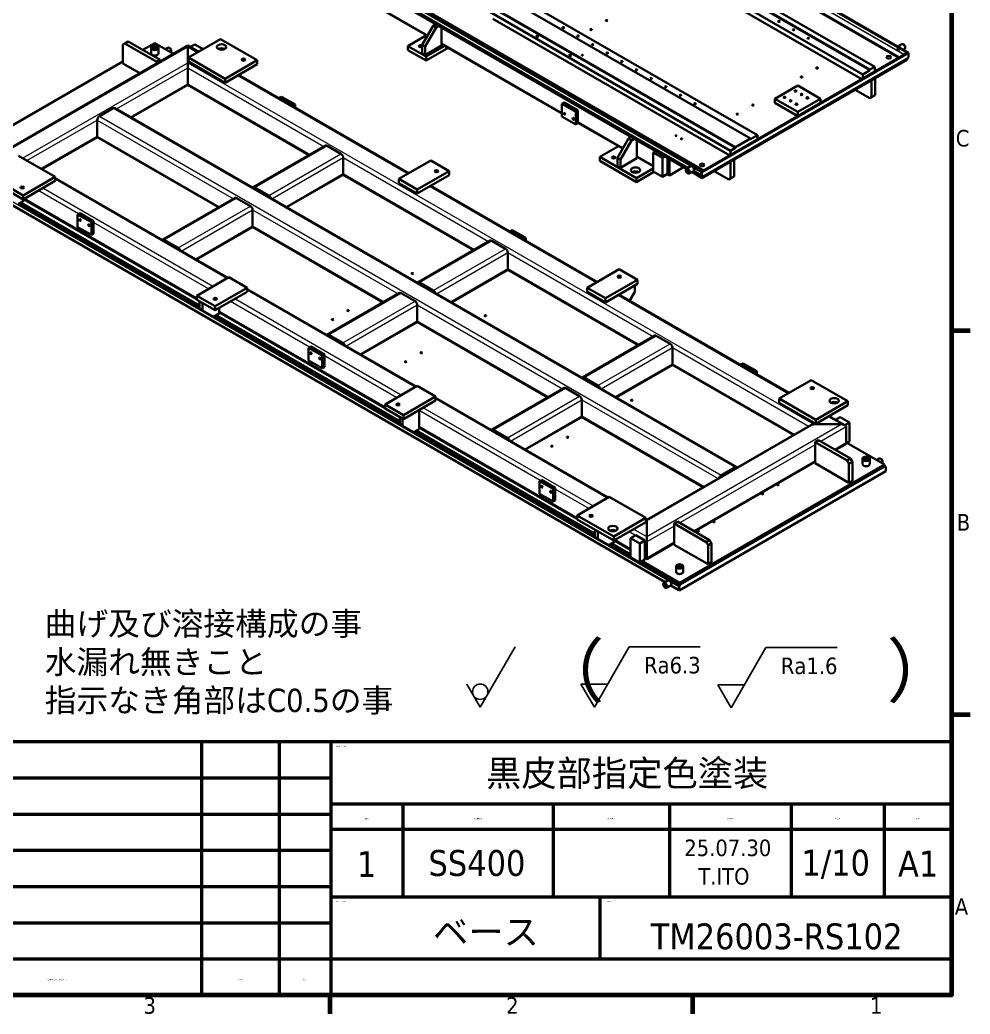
# Model space of a CAD drawing. Header units: millimetres. Extents: x -440 to 8410, y -405 to 5940.
# Drawn here: x 6409 to 8246, y 163 to 2085 of the extents above; entities that cross this region are included whole.
import ezdxf

# ---------------------------------------------------------------- set-up
doc = ezdxf.new("R2010")
doc.units = ezdxf.units.MM
doc.header["$LTSCALE"] = 10
for name, color, linetype, lineweight in [('Border (ISO)', 7, 'Continuous', 70), ('Symbol (ISO)', 7, 'Continuous', 25), ('Visible (ISO)', 7, 'Continuous', 35), ('Visible Narrow (ISO)', 7, 'Continuous', 5)]:
    doc.layers.add(name, color=color, linetype=linetype, lineweight=lineweight)
doc.styles.add('MX_NOTE_STANDARD', font='tahoma.ttf')
doc.styles.add('Note Text (JIS)', font='tahoma.ttf')

# ---------------------------------------------------------------- blocks, each defined once
blk = doc.blocks.new('図面枠 既定の図面枠')
at = {"layer": 'Border (ISO)'}
for p, q in [((821, 148.5), (824.6, 148.5)), ((821, 74.25), (824.6, 74.25)), ((700.83, 20), (700.83, 16.4)), ((770.92, 20), (770.92, 16.4))]:
    blk.add_line(p, q, dxfattribs=at)
at = {"layer": 'Border (ISO)', "flags": 128}
blk.add_lwpolyline([(20, 20), (20, 574), (821, 574), (821, 20), (20, 20)], dxfattribs=at)
at = {"layer": 'Border (ISO)', "char_height": 3.2, "attachment_point": 7, "style": 'MX_NOTE_STANDARD'}
for s, insert in [('C', (821.82, 183.97)), ('B', (822.02, 109.78)), ('A', (821.64, 35.53)), ('3', (664.8, 16.33)), ('2', (734.9, 16.4)), ('1', (805.24, 16.4))]:
    blk.add_mtext(s, dxfattribs=dict(at, insert=insert))
blk = doc.blocks.new('面の指示記号 ID1')
at = {"layer": 'Symbol (ISO)'}
for p, q in [((729.89, 75.65), (736.62, 87.3)), ((727.3, 80.13), (729.89, 75.65))]:
    blk.add_line(p, q, dxfattribs=at)
blk.add_circle((729.89, 78.64), 1.49, dxfattribs=at)
blk = doc.blocks.new('面の指示記号 ID6')
at = {"layer": 'Symbol (ISO)'}
for p, q in [((751.95, 75.65), (758.68, 87.3)), ((758.68, 87.3), (772.41, 87.3)), ((749.36, 80.13), (751.95, 75.65)), ((749.36, 80.13), (754.54, 80.13))]:
    blk.add_line(p, q, dxfattribs=at)
at = {"layer": 'Symbol (ISO)', "insert": (761.56, 82.12), "char_height": 3.2, "attachment_point": 7, "style": 'MX_NOTE_STANDARD'}
blk.add_mtext('Ra6.3', dxfattribs=at)
blk = doc.blocks.new('面の指示記号 ID7')
at = {"layer": 'Symbol (ISO)'}
for p, q in [((778.4, 75.52), (785.13, 87.18)), ((785.13, 87.18), (798.87, 87.18)), ((775.81, 80), (778.4, 75.52)), ((775.81, 80), (780.99, 80))]:
    blk.add_line(p, q, dxfattribs=at)
at = {"layer": 'Symbol (ISO)', "insert": (788.01, 81.99), "char_height": 3.2, "attachment_point": 7, "style": 'MX_NOTE_STANDARD'}
blk.add_mtext('Ra1.6', dxfattribs=at)

msp = doc.modelspace()

# ---------------------------------------------------------------- linework, layer by layer
at = {"color": 7, "linetype": 'Continuous', "lineweight": 50}
for p, q in [((6200.001, 690.001), (8210, 690.001)), ((6760.001, 690.001), (6760.001, 200)), ((6910, 690.001), (6910, 200)), ((7010, 690.001), (7010, 200)), ((8210, 690.001), (8210, 200)), ((6200.001, 620.001), (7010, 620.001)), ((7010, 570.001), (8210, 570.001)), ((7150, 390.001), (7150, 570.001)), ((7440, 570.001), (7440, 390.001)), ((7665, 570.001), (7665, 390.001)), ((7900, 570.001), (7900, 390.001)), ((8080, 570.001), (8080, 390.001)), ((6200.001, 550.001), (7010, 550.001)), ((8210, 520.001), (7010, 520.001)), ((6200.001, 480.001), (7010, 480.001)), ((6200.001, 410.001), (7010, 410.001)), ((7010, 390.001), (8210, 390.001)), ((7530, 390.001), (7530, 270.001)), ((6200.001, 340.001), (7010, 340.001)), ((6200.001, 270.001), (8210, 270.001)), ((8210, 200), (6200.001, 200))]:
    msp.add_line(p, q, dxfattribs=at)
at = {"layer": 'Visible (ISO)'}
for p, q in [((8124.735, 2021.387), (6714.057, 2835.842)), ((8125.866, 2022.04), (6715.188, 2836.495)), ((6704.582, 2823.513), (8109.32, 2012.487)), ((6704.582, 2822.206), (8108.189, 2011.834)), ((8038.539, 1979.786), (6638.467, 2788.118)), ((6652.256, 2797.303), (8052.327, 1988.972)), ((6652.256, 2796.079), (8052.327, 1987.747)), ((8061.52, 1994.279), (6661.448, 2802.611)), ((7821.103, 1855.475), (6421.032, 2663.806)), ((6434.821, 2670.542), (7834.892, 1862.211)), ((7782.92, 1832.204), (6382.848, 2640.536)), ((6392.041, 2647.068), (7792.112, 1838.736)), ((6392.041, 2645.843), (7792.112, 1837.512)), ((6316.804, 2606.488), (7727.483, 1792.033)), ((7731.018, 1794.074), (6326.28, 2605.1)), ((6334.892, 2594.739), (7706.7, 1802.725)), ((6332.487, 2585.105), (7696.929, 1797.344)), ((7700.154, 1799.344), (6335.829, 2587.037)), ((7578.919, 2234.941), (8036.771, 1970.601)), ((7041.341, 2144.016), (7196.91, 2054.198)), ((7213.345, 2076.541), (7208.042, 2073.479)), ((7323.3, 2087.36), (7781.152, 1823.019)), ((7208.042, 2073.479), (7186.829, 2036.737)), ((7192.486, 2033.471), (7213.699, 2070.213)), ((7213.699, 2070.213), (7208.042, 2073.479)), ((7219.002, 2073.275), (7213.699, 2070.213)), ((7224.305, 2035.512), (7224.305, 2070.213)), ((6608.222, 2037.372), (6611.758, 2039.413)), ((6608.222, 2037.372), (6608.222, 2000.63)), ((6611.758, 2039.413), (6618.475, 2043.292)), ((6673.629, 2003.692), (6611.758, 2039.413)), ((6680.347, 2007.57), (6618.475, 2043.292)), ((6646.759, 2026.962), (6669.74, 2040.23)), ((6669.74, 2040.23), (6705.813, 2019.403)), ((6735.148, 2012.265), (6797.02, 2047.987)), ((6737.966, 2032.671), (6746.815, 2037.78)), ((6746.815, 2037.78), (6763.078, 2028.391)), ((6797.02, 2047.987), (6867.73, 2007.162)), ((7158.898, 2034.491), (7194.971, 2055.318)), ((7224.305, 2038.382), (7456.943, 1904.068)), ((8105.871, 2033.584), (8113.924, 2038.234)), ((8117.028, 2037.757), (8116.674, 2037.961)), ((6350.492, 1814.258), (6733.38, 2035.319)), ((6662.74, 2020.226), (6662.74, 2030.84)), ((6665.144, 2033.902), (6664.791, 2033.698)), ((6674.337, 2033.902), (6674.69, 2033.698)), ((6676.74, 2020.226), (6676.74, 2030.84)), ((6694.921, 2031.317), (6690.05, 2028.504)), ((6698.025, 2030.84), (6697.671, 2031.044)), ((6701.56, 2024.716), (6701.56, 2024.308)), ((6733.38, 2035.319), (6733.38, 2033.29)), ((6733.38, 2033.29), (6733.38, 2035.319)), ((6733.38, 2035.319), (6754.229, 2023.282)), ((6733.38, 2002.263), (6733.38, 2033.29)), ((6733.38, 2033.29), (6733.38, 2002.263)), ((7194.253, 2014.079), (7158.898, 2034.491)), ((7158.898, 2034.491), (7158.898, 2026.735)), ((7194.253, 2006.322), (7158.898, 2026.735)), ((7186.829, 2036.737), (7192.486, 2033.471)), ((7186.829, 2036.737), (7186.829, 2020.407)), ((7186.829, 2020.407), (7192.486, 2017.141)), ((7192.486, 2017.141), (7224.305, 2035.512)), ((7192.486, 2033.471), (7192.486, 2017.141)), ((7230.326, 2034.906), (7194.253, 2014.079)), ((7237.044, 2031.027), (7194.253, 2006.322)), ((8125.866, 2022.04), (7726.351, 1791.38)), ((8126.998, 2021.387), (7727.483, 1790.726)), ((8116.871, 2027.233), (8119.424, 2028.708)), ((8120.563, 2031.634), (8120.563, 2031.225)), ((8124.735, 2021.387), (8125.866, 2022.04)), ((8125.866, 2022.04), (8126.998, 2021.387)), ((8126.998, 2013.222), (8126.998, 2021.387)), ((6374.17, 1869.582), (6608.222, 2004.712)), ((6608.222, 2000.63), (6640.759, 1981.844)), ((6665.144, 2017.164), (6664.791, 2017.368)), ((6680.347, 2007.57), (6673.629, 2003.692)), ((6673.629, 2000.822), (6673.629, 2003.692)), ((6674.337, 2017.164), (6674.69, 2017.368)), ((6680.347, 2004.7), (6680.347, 2007.57)), ((6733.38, 2002.263), (6733.38, 1992.465)), ((6733.38, 1992.465), (6733.38, 2002.263)), ((6805.858, 1971.44), (6735.148, 2012.265)), ((6735.148, 2012.265), (6735.148, 2004.508)), ((6805.858, 1963.683), (6735.148, 2004.508)), ((6867.73, 2007.162), (6805.858, 1971.44)), ((6867.73, 1999.405), (6805.858, 1963.683)), ((6867.73, 2007.162), (6867.73, 1999.405)), ((7194.253, 2014.079), (7194.253, 2006.322)), ((7728.119, 1779.336), (8124.099, 2007.955)), ((7729.25, 1781.541), (8125.23, 2010.16)), ((8124.099, 2007.955), (8124.099, 2009.507)), ((8126.998, 2013.222), (8125.23, 2010.16)), ((6733.38, 1961.438), (6733.38, 1992.465)), ((6733.38, 1992.465), (6733.38, 1961.438)), ((8052.327, 1987.747), (8038.539, 1979.786)), ((8038.539, 1971.621), (8038.539, 1979.786)), ((8052.327, 1988.972), (8061.52, 1994.279)), ((8052.327, 1988.972), (8052.327, 1987.747)), ((8061.52, 1984.889), (8061.52, 1994.279)), ((6733.38, 1961.438), (6733.38, 1959.409)), ((6733.38, 1959.409), (6733.38, 1961.438)), ((6805.858, 1971.44), (6805.858, 1963.683)), ((6831.657, 1978.578), (7160.816, 1788.539)), ((8055.509, 1935.695), (8055.509, 1968.355)), ((8062.227, 1939.574), (8062.227, 1972.234)), ((6624.111, 1896.322), (6733.38, 1959.409)), ((6733.38, 1959.409), (6968.16, 1823.858)), ((7912.851, 1958.251), (7868.656, 1932.736)), ((7957.045, 1932.736), (7912.851, 1958.251)), ((8023.69, 1949.984), (8051.974, 1933.654)), ((6914.399, 1936.535), (6910.157, 1934.085)), ((6936.673, 1918.776), (6910.157, 1934.085)), ((6910.157, 1934.085), (6910.157, 1933.257)), ((6940.916, 1921.226), (6914.399, 1936.535)), ((7456.943, 1922.835), (7461.186, 1925.285)), ((7456.943, 1922.835), (7483.46, 1907.526)), ((7456.943, 1898.341), (7456.943, 1922.835)), ((7461.186, 1925.285), (7487.703, 1909.976)), ((7868.656, 1924.571), (7868.656, 1932.736)), ((7868.656, 1932.736), (7912.851, 1907.22)), ((7868.656, 1924.571), (7912.851, 1899.055)), ((7912.851, 1907.22), (7957.045, 1932.736)), ((7957.045, 1924.571), (7957.045, 1932.736)), ((8055.509, 1935.695), (8051.974, 1933.654)), ((8062.227, 1939.574), (8055.509, 1935.695)), ((6562.614, 1898.772), (6589.484, 1914.285)), ((6592.484, 1914.583), (7794.565, 1220.56)), ((6940.916, 1921.226), (6936.673, 1918.776)), ((6936.673, 1917.948), (6936.673, 1918.776)), ((6940.916, 1915.498), (6940.916, 1921.226)), ((7483.46, 1907.526), (7487.703, 1909.976)), ((7483.46, 1907.526), (7483.46, 1883.031)), ((7487.703, 1909.976), (7487.703, 1885.481)), ((7912.851, 1899.055), (7912.851, 1907.22)), ((6558.371, 1860.397), (6558.371, 1891.423)), ((7483.46, 1883.031), (7456.943, 1898.341)), ((7483.46, 1883.031), (7487.703, 1885.481)), ((7487.703, 1886.309), (7574.505, 1836.194)), ((6451.234, 1796.512), (6558.752, 1858.587)), ((6559.614, 1857.65), (6793.151, 1722.817)), ((7585.637, 1855.475), (7564.424, 1818.732)), ((7570.081, 1815.466), (7591.294, 1852.209)), ((7590.94, 1858.536), (7585.637, 1855.475)), ((7591.294, 1852.209), (7585.637, 1855.475)), ((7596.597, 1855.27), (7591.294, 1852.209)), ((7601.9, 1817.507), (7601.9, 1852.209)), ((7792.112, 1838.736), (7821.103, 1855.475)), ((7834.892, 1862.211), (7821.103, 1854.25)), ((7821.103, 1854.25), (7821.103, 1855.475)), ((7834.892, 1854.046), (7834.892, 1862.211)), ((6860.134, 1761.489), (6999.788, 1842.118)), ((7029.658, 1826.308), (7002.788, 1841.821)), ((7530.129, 1820.161), (7566.202, 1840.988)), ((7637.963, 1831.388), (7633.367, 1828.734)), ((7633.367, 1828.734), (7633.367, 1791.992)), ((7651.044, 1818.528), (7633.367, 1828.734)), ((7792.112, 1837.512), (7782.92, 1832.204)), ((7782.92, 1824.039), (7782.92, 1832.204)), ((7792.112, 1838.736), (7792.112, 1837.512)), ((6477.054, 1781.605), (6406.343, 1822.429)), ((7033.9, 1787.932), (7033.9, 1818.959)), ((7141.734, 1777.522), (7203.606, 1813.244)), ((7203.606, 1813.244), (7238.961, 1792.831)), ((7530.129, 1820.161), (7530.129, 1812.404)), ((7600.84, 1779.336), (7530.129, 1820.161)), ((7600.84, 1771.579), (7530.129, 1812.404)), ((7564.424, 1818.732), (7570.081, 1815.466)), ((7564.424, 1818.732), (7564.424, 1802.402)), ((7570.081, 1799.136), (7601.9, 1817.507)), ((7570.081, 1815.466), (7570.081, 1799.136)), ((7601.9, 1820.377), (7633.367, 1802.21)), ((7655.64, 1821.182), (7651.044, 1818.528)), ((7651.044, 1781.786), (7651.044, 1818.528)), ((7660.944, 1787.501), (7660.944, 1818.12)), ((7664.479, 1786.276), (7664.479, 1816.079)), ((7664.479, 1786.276), (7664.479, 1816.079)), ((7782.92, 1778.316), (7782.92, 1810.975)), ((7789.637, 1782.194), (7789.637, 1814.854)), ((7238.961, 1792.831), (7177.089, 1757.11)), ((7238.961, 1792.831), (7238.961, 1785.075)), ((7564.424, 1802.402), (7570.081, 1799.136)), ((7633.367, 1798.116), (7600.84, 1779.336)), ((7634.781, 1791.175), (7600.84, 1771.579)), ((7633.367, 1791.992), (7651.044, 1781.786)), ((7660.944, 1787.501), (7651.044, 1781.786)), ((7664.479, 1784.247), (7692.046, 1800.163)), ((7696.299, 1794.85), (7696.299, 1795.258)), ((7697.438, 1797.776), (7705.57, 1802.471)), ((7699.835, 1788.726), (7700.188, 1788.522)), ((7702.938, 1788.249), (7711.07, 1792.944)), ((7707.81, 1791.062), (7728.119, 1779.336)), ((7708.673, 1801.994), (7708.32, 1802.198)), ((7710.215, 1800.696), (7726.351, 1791.38)), ((7726.351, 1784.219), (7711.152, 1792.994)), ((7712.209, 1795.87), (7712.209, 1795.462)), ((7727.483, 1792.033), (7726.351, 1791.38)), ((7726.351, 1791.38), (7726.351, 1783.215)), ((7726.351, 1791.38), (7727.483, 1790.726)), ((7726.351, 1791.38), (7726.351, 1784.929)), ((7727.483, 1790.726), (7727.483, 1782.561)), ((7751.1, 1792.604), (7779.384, 1776.274)), ((7656.311, 998.29), (6291.988, 1785.982)), ((6344.471, 1786.708), (6415.182, 1745.883)), ((6344.471, 1778.951), (6415.182, 1738.126)), ((6415.182, 1745.883), (6477.054, 1781.605)), ((6415.182, 1738.126), (6477.054, 1773.848)), ((6477.054, 1773.848), (6477.054, 1781.605)), ((6810.798, 1586.456), (6477.054, 1779.143)), ((6924.632, 1722.817), (7032.658, 1785.186)), ((7033.519, 1786.123), (7286.358, 1640.147)), ((7141.734, 1777.522), (7141.734, 1769.765)), ((7177.089, 1757.11), (7141.734, 1777.522)), ((7177.089, 1749.353), (7141.734, 1769.765)), ((7238.961, 1785.075), (7177.089, 1749.353)), ((7600.84, 1779.336), (7600.84, 1771.579)), ((7659.894, 1786.895), (7664.479, 1784.247)), ((7664.479, 1786.276), (7664.479, 1784.247)), ((7664.479, 1784.247), (7664.479, 1786.276)), ((7727.483, 1782.561), (7726.351, 1783.215)), ((7729.25, 1781.541), (7727.483, 1782.561)), ((7728.119, 1779.336), (7728.119, 1782.194)), ((7782.92, 1778.316), (7779.384, 1776.274)), ((7789.637, 1782.194), (7782.92, 1778.316)), ((6890.004, 1745.679), (6863.134, 1761.192)), ((6863.134, 1758.743), (6890.004, 1743.229)), ((7177.089, 1757.11), (7177.089, 1749.353)), ((7202.888, 1764.248), (7524.976, 1578.291)), ((6416.243, 1735.473), (6405.636, 1729.349)), ((6756.361, 1528.082), (6406.697, 1729.961)), ((6756.361, 1532.981), (6410.939, 1732.411)), ((6415.182, 1738.126), (6415.182, 1745.883)), ((6416.243, 1738.739), (6416.243, 1735.473)), ((6751.058, 1545.037), (6416.243, 1738.342)), ((6685.125, 1660.448), (6824.779, 1741.077)), ((6854.649, 1725.266), (6827.779, 1740.78)), ((6524.783, 1711.59), (6520.541, 1709.141)), ((6551.3, 1696.281), (6524.783, 1711.59)), ((6858.891, 1686.891), (6858.891, 1717.918)), ((6547.057, 1693.831), (6520.541, 1709.141)), ((6520.541, 1709.141), (6520.541, 1684.646)), ((6551.3, 1696.281), (6547.057, 1693.831)), ((6547.057, 1669.336), (6547.057, 1693.831)), ((6551.3, 1671.786), (6551.3, 1696.281)), ((6520.541, 1684.646), (6547.057, 1669.336)), ((6749.623, 1621.775), (6857.649, 1684.144)), ((6858.51, 1685.082), (7111.349, 1539.105)), ((7360.76, 1678.828), (7356.518, 1676.379)), ((7383.034, 1661.069), (7356.518, 1676.379)), ((7356.518, 1676.379), (7356.518, 1675.55)), ((7387.277, 1663.519), (7360.76, 1678.828)), ((6551.3, 1671.786), (6547.057, 1669.336)), ((6714.995, 1644.637), (6688.125, 1660.151)), ((6688.125, 1657.701), (6714.995, 1642.188)), ((7178.332, 1577.778), (7317.986, 1658.407)), ((7347.856, 1642.596), (7320.986, 1658.11)), ((7387.277, 1663.519), (7383.034, 1661.069)), ((7383.034, 1660.241), (7383.034, 1661.069)), ((7387.277, 1657.791), (7387.277, 1663.519)), ((7352.098, 1604.221), (7352.098, 1635.248)), ((7242.83, 1539.105), (7350.856, 1601.474)), ((7351.717, 1602.412), (7604.556, 1456.435)), ((7567.766, 1602.996), (7505.894, 1567.274)), ((7603.121, 1582.584), (7567.766, 1602.996)), ((6812.929, 1587.687), (6751.058, 1551.965)), ((6848.285, 1567.274), (6812.929, 1587.687)), ((7208.202, 1561.967), (7181.332, 1577.48)), ((7541.249, 1546.862), (7603.121, 1582.584)), ((7603.121, 1574.827), (7603.121, 1582.584)), ((6786.413, 1531.553), (6848.285, 1567.274)), ((6786.413, 1523.796), (6848.285, 1559.518)), ((6848.285, 1559.518), (6848.285, 1567.274)), ((7174.958, 1376.208), (6848.285, 1564.813)), ((7003.323, 1476.736), (7142.977, 1557.365)), ((7172.847, 1541.555), (7145.977, 1557.068)), ((7181.332, 1575.031), (7208.202, 1559.518)), ((7505.894, 1567.274), (7541.249, 1546.862)), ((7505.894, 1559.518), (7505.894, 1567.274)), ((7505.894, 1559.518), (7541.249, 1539.105)), ((7541.249, 1539.105), (7603.121, 1574.827)), ((7597.818, 1559.518), (7587.737, 1542.056)), ((7597.818, 1559.518), (7597.818, 1571.765)), ((6751.058, 1551.965), (6786.413, 1531.553)), ((6751.058, 1544.208), (6751.058, 1551.965)), ((6751.058, 1544.208), (6786.413, 1523.796)), ((6756.361, 1526.858), (6756.361, 1541.146)), ((6762.018, 1523.592), (6762.018, 1537.88)), ((7541.249, 1539.105), (7541.249, 1546.862)), ((7567.048, 1554), (7896.207, 1363.961)), ((6762.018, 1523.592), (6756.361, 1526.858)), ((6783.231, 1511.344), (6762.018, 1523.592)), ((6786.413, 1523.796), (6786.413, 1531.553)), ((6793.838, 1528.082), (6793.838, 1517.468)), ((7115.218, 1334.789), (6793.838, 1520.338)), ((7177.089, 1503.179), (7177.089, 1534.206)), ((6793.838, 1517.468), (6783.231, 1511.344)), ((7143.148, 1304.771), (6784.292, 1511.957)), ((7143.148, 1309.67), (6788.534, 1514.406)), ((7067.821, 1438.064), (7175.847, 1500.433)), ((7176.708, 1501.37), (7429.547, 1355.393)), ((7033.193, 1460.926), (7006.323, 1476.439)), ((7006.323, 1473.99), (7033.193, 1458.476)), ((7496.53, 1394.066), (7636.184, 1474.695)), ((7666.054, 1458.884), (7639.184, 1474.398)), ((6971.145, 1453.883), (6966.902, 1451.434)), ((6993.418, 1436.125), (6966.902, 1451.434)), ((6966.902, 1451.434), (6966.902, 1426.939)), ((6997.661, 1438.574), (6971.145, 1453.883)), ((7670.296, 1420.509), (7670.296, 1451.536)), ((6966.902, 1426.939), (6993.418, 1411.63)), ((6997.661, 1438.574), (6993.418, 1436.125)), ((6993.418, 1411.63), (6993.418, 1436.125)), ((6997.661, 1414.079), (6997.661, 1438.574)), ((6997.661, 1414.079), (6993.418, 1411.63)), ((7561.028, 1355.393), (7669.054, 1417.762)), ((7669.915, 1418.7), (7905.077, 1282.929)), ((7807.122, 1421.121), (7802.879, 1418.672)), ((7829.395, 1403.363), (7802.879, 1418.672)), ((7802.879, 1418.672), (7802.879, 1417.843)), ((7833.638, 1405.812), (7807.122, 1421.121)), ((7833.638, 1405.812), (7829.395, 1403.363)), ((7829.395, 1402.534), (7829.395, 1403.363)), ((7833.638, 1400.085), (7833.638, 1405.812)), ((7526.4, 1378.255), (7499.53, 1393.769)), ((7499.53, 1391.319), (7526.4, 1375.806)), ((7938.997, 1388.666), (7877.125, 1352.944)), ((8009.708, 1347.841), (7938.997, 1388.666)), ((7115.218, 1341.717), (7177.089, 1377.439)), ((7177.089, 1377.439), (7212.445, 1357.026)), ((7321.521, 1293.024), (7461.175, 1373.654)), ((7491.045, 1357.843), (7464.175, 1373.356)), ((7212.445, 1357.026), (7150.573, 1321.305)), ((7212.445, 1349.27), (7150.573, 1313.548)), ((7212.445, 1357.026), (7212.445, 1349.27)), ((7546.189, 1161.878), (7212.445, 1354.565)), ((7495.287, 1319.468), (7495.287, 1350.494)), ((7877.125, 1352.944), (7947.836, 1312.119)), ((7877.125, 1345.187), (7877.125, 1352.944)), ((7947.836, 1312.119), (8009.708, 1347.841)), ((8009.708, 1340.084), (8009.708, 1347.841)), ((7150.573, 1321.305), (7115.218, 1341.717)), ((7115.218, 1341.717), (7115.218, 1333.96)), ((7150.573, 1313.548), (7115.218, 1333.96)), ((7180.625, 1330.899), (7180.625, 1294.156)), ((7877.125, 1345.187), (7947.836, 1304.362)), ((7947.836, 1304.362), (8009.708, 1340.084)), ((7143.148, 1303.546), (7143.148, 1317.835)), ((7148.805, 1300.28), (7148.805, 1314.569)), ((7150.573, 1321.305), (7150.573, 1313.548)), ((7386.019, 1254.352), (7494.045, 1316.721)), ((7494.906, 1317.658), (7730.068, 1181.888)), ((7947.836, 1304.362), (7947.836, 1312.119)), ((7973.635, 1319.257), (8003.687, 1301.907)), ((7986.009, 1312.113), (7994.858, 1317.222)), ((7994.858, 1317.222), (8012.536, 1307.016)), ((8003.687, 1301.907), (8012.536, 1307.016)), ((8012.536, 1307.016), (8012.536, 1270.274)), ((7148.805, 1300.28), (7143.148, 1303.546)), ((7170.018, 1288.032), (7148.805, 1300.28)), ((7180.625, 1294.156), (7170.018, 1288.032)), ((7520.743, 1086.766), (7171.079, 1288.645)), ((7520.743, 1091.665), (7175.322, 1291.094)), ((7486.449, 1120.459), (7180.625, 1297.026)), ((7351.391, 1277.214), (7324.521, 1292.727)), ((7324.521, 1290.278), (7351.391, 1274.764)), ((7937.947, 1301.907), (7620.799, 1118.802)), ((7943.947, 1303.342), (7997.687, 1303.342)), ((7997.687, 1303.342), (7943.947, 1303.342)), ((8006.172, 1298.443), (8006.172, 1267.416)), ((8006.172, 1298.443), (8006.172, 1267.416)), ((7946.422, 1268.845), (7953.139, 1272.723)), ((7946.422, 1268.845), (8008.293, 1233.123)), ((7946.422, 1228.02), (7946.422, 1268.845)), ((7953.139, 1272.723), (8015.011, 1237.001)), ((8006.028, 1266.516), (8012.536, 1270.274)), ((8003.687, 1263.952), (7986.009, 1253.746)), ((8007.94, 1267.62), (8080.418, 1225.775)), ((7946.422, 1230.89), (7713.42, 1096.366)), ((8015.011, 1237.001), (8008.293, 1233.123)), ((8008.293, 1233.123), (8011.829, 1226.999)), ((8011.829, 1226.999), (8018.547, 1230.878)), ((8018.547, 1230.878), (8015.011, 1237.001)), ((8018.547, 1230.878), (8018.547, 1194.135)), ((8038.063, 1236.797), (8038.063, 1226.183)), ((8040.467, 1239.859), (8040.113, 1239.655)), ((8049.659, 1239.859), (8050.013, 1239.655)), ((8052.063, 1236.797), (8052.063, 1226.183)), ((8070.244, 1237.274), (8065.372, 1234.461)), ((8073.347, 1236.797), (8072.994, 1237.001)), ((8076.883, 1230.674), (8076.883, 1230.265)), ((7683.802, 982.418), (8083.317, 1213.078)), ((8080.418, 1225.775), (7684.439, 997.156)), ((8080.418, 1222.917), (7684.439, 994.298)), ((8081.55, 1222.264), (7685.57, 993.645)), ((7764.695, 1204.75), (7791.565, 1220.263)), ((7791.565, 1217.814), (7764.695, 1202.3)), ((8011.829, 1190.257), (7946.422, 1228.02)), ((8011.829, 1226.999), (8011.829, 1190.257)), ((8040.467, 1223.121), (8040.113, 1223.325)), ((8049.659, 1223.121), (8050.013, 1223.325)), ((8080.418, 1225.775), (8080.418, 1222.917)), ((8080.418, 1222.917), (8081.55, 1222.264)), ((8081.55, 1222.264), (8083.317, 1221.243)), ((8083.317, 1213.078), (8083.317, 1221.243)), ((7417.506, 1196.177), (7413.263, 1193.727)), ((7439.78, 1178.418), (7413.263, 1193.727)), ((7413.263, 1193.727), (7413.263, 1169.232)), ((7444.022, 1180.867), (7417.506, 1196.177)), ((8011.829, 1190.257), (8018.547, 1194.135)), ((7444.022, 1180.867), (7439.78, 1178.418)), ((7439.78, 1153.923), (7439.78, 1178.418)), ((7444.022, 1156.372), (7444.022, 1180.867)), ((7413.263, 1169.232), (7439.78, 1153.923)), ((7444.022, 1156.372), (7439.78, 1153.923)), ((7486.449, 1127.387), (7548.321, 1163.108)), ((7548.321, 1163.108), (7619.031, 1122.284)), ((7486.449, 1127.387), (7486.449, 1119.63)), ((7557.159, 1086.562), (7486.449, 1127.387)), ((7557.159, 1078.805), (7486.449, 1119.63)), ((7619.031, 1122.284), (7557.159, 1086.562)), ((7619.031, 1122.284), (7619.031, 1114.527)), ((7620.799, 1118.802), (7619.031, 1119.822)), ((7620.799, 1118.802), (7620.799, 1116.772)), ((7620.799, 1116.772), (7620.799, 1118.802)), ((7620.799, 1085.745), (7620.799, 1116.772)), ((7620.799, 1116.772), (7620.799, 1085.745)), ((7673.832, 1111.465), (7680.549, 1115.343)), ((7680.549, 1115.343), (7742.421, 1079.622)), ((7520.743, 1085.541), (7520.743, 1099.83)), ((7526.4, 1082.275), (7526.4, 1096.564)), ((7619.031, 1114.527), (7557.159, 1078.805)), ((7558.22, 1099.047), (7558.22, 1096.938)), ((7673.832, 1111.465), (7735.704, 1075.743)), ((7673.832, 1070.64), (7673.832, 1111.465)), ((7526.4, 1082.275), (7520.743, 1085.541)), ((7547.613, 1070.028), (7526.4, 1082.275)), ((7557.159, 1086.562), (7557.159, 1078.805)), ((7558.22, 1079.418), (7558.22, 1076.152)), ((7589.686, 1060.854), (7558.22, 1079.021)), ((7599.586, 1089.011), (7589.686, 1083.296)), ((7607.364, 1073.09), (7589.686, 1083.296)), ((7589.686, 1083.296), (7589.686, 1046.554)), ((7617.263, 1078.805), (7599.586, 1089.011)), ((7617.263, 1078.805), (7607.364, 1073.09)), ((7617.263, 1042.063), (7617.263, 1078.805)), ((7620.799, 1085.745), (7620.799, 1075.947)), ((7620.799, 1075.947), (7620.799, 1085.745)), ((7742.421, 1079.622), (7735.704, 1075.743)), ((7745.957, 1073.498), (7742.421, 1079.622)), ((7558.22, 1076.152), (7547.613, 1070.028)), ((7589.686, 1046.962), (7548.674, 1070.64)), ((7589.686, 1051.861), (7552.917, 1073.09)), ((7607.364, 1036.347), (7607.364, 1073.09)), ((7620.799, 1075.947), (7620.799, 1044.921)), ((7620.799, 1075.947), (7620.799, 1044.921)), ((7673.832, 1073.51), (7620.799, 1042.891)), ((7739.239, 1032.877), (7673.832, 1070.64)), ((7735.704, 1075.743), (7739.239, 1069.62)), ((7739.239, 1069.62), (7745.957, 1073.498)), ((7739.239, 1069.62), (7739.239, 1032.877)), ((7745.957, 1073.498), (7745.957, 1036.756)), ((7589.686, 1046.554), (7607.364, 1036.347)), ((7617.263, 1042.063), (7607.364, 1036.347)), ((7684.439, 997.156), (7611.96, 1039.001)), ((7620.799, 1042.891), (7617.263, 1044.933)), ((7620.799, 1044.921), (7620.799, 1042.891)), ((7620.799, 1042.891), (7620.799, 1044.921)), ((7683.555, 992.767), (7607.717, 1036.552)), ((7677.439, 1028.591), (7677.439, 1017.976)), ((7679.842, 1031.653), (7679.489, 1031.448)), ((7689.035, 1031.653), (7689.388, 1031.448)), ((7691.439, 1028.591), (7691.439, 1017.976)), ((7739.239, 1032.877), (7745.957, 1036.756)), ((7661.89, 1001.51), (7653.758, 996.816)), ((7664.993, 1001.034), (7664.64, 1001.238)), ((7679.842, 1014.914), (7679.489, 1015.118)), ((7689.035, 1014.914), (7689.388, 1015.118)), ((7652.619, 993.89), (7652.619, 994.298)), ((7656.154, 987.766), (7656.508, 987.562)), ((7667.39, 991.984), (7659.258, 987.289)), ((7682.671, 983.071), (7667.311, 991.939)), ((7668.529, 994.91), (7668.529, 994.502)), ((7684.439, 994.298), (7682.671, 991.236)), ((7682.671, 991.236), (7683.802, 990.583)), ((7682.671, 991.236), (7682.671, 983.071)), ((7682.671, 989.521), (7682.671, 983.071)), ((7682.671, 983.071), (7683.802, 982.418)), ((7683.802, 990.583), (7685.57, 993.645)), ((7683.802, 990.583), (7683.802, 982.418)), ((7684.439, 997.156), (7684.439, 994.298)), ((7685.57, 993.645), (7684.439, 994.298))]:
    msp.add_line(p, q, dxfattribs=at)
for centre, major_axis in [((7543.21, 2083.685), (1.662, 0)), ((7876.611, 2082.256), (1.662, 0)), ((7459.418, 2070.009), (-1.662, 0)), ((7513.158, 2066.335), (1.662, 0)), ((7904.896, 2065.927), (1.662, 0)), ((6798.787, 2032.677), (9, 0)), ((7408.86, 2053.067), (-2.094, 0)), ((7487.703, 2053.679), (-1.662, 0)), ((7515.987, 2037.349), (-1.662, 0)), ((7933.18, 2049.597), (1.662, 0)), ((6669.74, 2031.248), (6.5, 0)), ((6669.74, 2031.248), (-4.265, 0)), ((7544.271, 2021.019), (-1.662, 0)), ((8107.057, 2027.919), (-1, 1.732)), ((6841.214, 2008.182), (3.459, 0)), ((7472.5, 2016.324), (-2.094, 0)), ((7496.188, 2016.937), (-1.034, 0)), ((7572.555, 2004.689), (-1.662, 0)), ((8088.743, 2012.854), (4.5, 0)), ((7600.84, 1988.359), (-1.662, 0)), ((7950.15, 1992.034), (1.662, 0)), ((7629.124, 1972.029), (-1.662, 0)), ((7920.098, 1974.683), (1.662, 0)), ((7657.408, 1955.699), (-1.662, 0)), ((7908.431, 1947.535), (-2.094, 0)), ((7919.922, 1940.9), (-2, 0)), ((7685.693, 1939.37), (-1.662, 0)), ((7713.977, 1923.04), (-1.662, 0)), ((7887.218, 1935.287), (-2.094, 0)), ((7898.708, 1928.653), (-2, 0)), ((7910.199, 1922.019), (-2.094, 0)), ((7931.412, 1934.266), (-2.094, 0)), ((7461.363, 1903.954), (-1.047, 1.813)), ((7796.001, 1903.035), (1.662, 0)), ((7826.053, 1920.386), (1.662, 0)), ((7479.041, 1893.748), (-1.047, 1.813)), ((7677.561, 1861.19), (1.229, 0)), ((7688.167, 1855.066), (1.229, 0)), ((7556.646, 1819.14), (-3.459, 0)), ((7728.119, 1804.648), (4.5, 0)), ((7214.213, 1792.831), (-3.459, 0)), ((7599.072, 1794.646), (-9, 0)), ((7699.835, 1792.808), (-2.5, 4.33)), ((7699.835, 1792.808), (-1.691, 2.93)), ((6413.414, 1761.192), (3.459, 0)), ((6524.96, 1698.424), (-1.047, 1.813)), ((6542.638, 1688.218), (-1.047, 1.813)), ((7167.544, 1594.831), (1.662, 0)), ((7567.766, 1588.707), (3.459, 0)), ((6786.413, 1545.841), (-3.459, 0)), ((7043.446, 1523.183), (1.662, 0)), ((7013.394, 1505.833), (1.662, 0)), ((7308.965, 1513.181), (1.662, 0)), ((6971.321, 1440.717), (-1.047, 1.813)), ((7184.868, 1441.534), (1.662, 0)), ((6988.999, 1430.511), (-1.047, 1.813)), ((7154.816, 1424.183), (1.662, 0)), ((7940.765, 1373.356), (-3.459, 0)), ((7591.808, 1349.882), (1.662, 0)), ((7983.191, 1348.861), (-9, 0)), ((7139.966, 1341.717), (3.459, 0)), ((7467.71, 1278.234), (1.662, 0)), ((7437.658, 1260.884), (1.662, 0)), ((8045.063, 1237.206), (-6.5, 0)), ((8045.063, 1237.206), (4.265, 0)), ((7417.683, 1183.011), (-1.047, 1.813)), ((7435.36, 1172.804), (-1.047, 1.813)), ((7874.65, 1186.583), (1.662, 0)), ((7844.598, 1169.232), (1.662, 0)), ((7512.965, 1126.366), (-3.459, 0)), ((7750.553, 1114.935), (1.662, 0)), ((7555.392, 1101.871), (-9, 0)), ((7720.501, 1097.585), (1.662, 0)), ((7684.439, 1028.999), (6.5, 0)), ((7684.439, 1028.999), (-4.265, 0)), ((7656.154, 991.848), (-2.5, 4.33)), ((7656.154, 991.848), (-1.691, 2.93))]:
    msp.add_ellipse(centre, major_axis=major_axis, ratio=0.57735027, dxfattribs=at)
for centre, major_axis, start_param, end_param in [((8116.674, 2033.471), (-2.75, 4.763), 3.14159265, 6.28318531), ((8117.028, 2033.675), (2.5, -4.33), 0.78539816, 2.35619449), ((6669.74, 2030.84), (-7, 0), 5.49778714, 10.21017612), ((6669.74, 2020.226), (-7, 0), 0, 3.14159265), ((6669.74, 2030.888), (3.824, 0), 5.55400841, 10.15395485), ((6697.671, 2026.554), (2.75, -4.763), 0.20846682, 3.14159265), ((6698.025, 2026.758), (-2.5, 4.33), 3.92699082, 5.49778714), ((6798.787, 2024.921), (-9, 0), 3.98421442, 5.44056354), ((7183.647, 2034.491), (-3.459, 0), 3.54435975, 9.02201086), ((8108.542, 2028.776), (-2.75, 4.763), 4.74133076, 6.25424353), ((8108.189, 2028.572), (-2.5, 4.33), 5.04676033, 5.94881396), ((8108.189, 2028.572), (1, -1.732), 3.74285687, 5.68192109), ((6669.74, 2019.818), (6.5, 0), 3.92699082, 5.49778714), ((8088.743, 2007.955), (-4.5, 0), 4.37255207, 5.05222589), ((6589.484, 1909.386), (3, 5.196), 0, 0.78539816), ((6562.614, 1893.873), (3, 5.196), 0.78539816, 2.35619449), ((6562.614, 1862.846), (-3, -5.196), 5.49778714, 6.28318531), ((7002.788, 1836.922), (-3, 5.196), 5.49778714, 6.28318531), ((7029.658, 1821.409), (-3, 5.196), 3.92699082, 5.49778714), ((7029.658, 1790.382), (3, -5.196), 0, 0.78539816), ((7599.072, 1786.889), (-9, 0), 3.98421442, 5.44056354), ((7700.188, 1793.013), (-2.75, 4.763), 2.35619449, 7.06858347), ((7700.147, 1792.989), (1.471, -2.547), 2.4287345, 6.99604346), ((7708.32, 1797.707), (-2.75, 4.763), 3.14159265, 6.28318531), ((7708.673, 1797.912), (2.5, -4.33), 0.78539816, 2.35619449), ((7728.119, 1799.749), (-4.5, 0), 4.37255207, 5.05222589), ((7728.119, 1799.749), (4.265, 0), 1.31027462, 1.83131804), ((6863.134, 1756.293), (-3, 5.196), 5.49778714, 6.64150488), ((6863.134, 1756.293), (-1.5, 2.598), 5.49778714, 6.09228987), ((6827.779, 1735.881), (-3, 5.196), 5.49778714, 6.28318531), ((6890.004, 1740.78), (-3, 5.196), 4.3540694, 5.49778714), ((6890.004, 1740.78), (1.5, -2.598), 1.76169177, 2.35619449), ((6854.649, 1720.367), (-3, 5.196), 3.92699082, 5.49778714), ((6854.649, 1689.341), (3, -5.196), 0, 0.78539816), ((6688.125, 1655.252), (-3, 5.196), 5.49778714, 6.64150488), ((6688.125, 1655.252), (-1.5, 2.598), 5.49778714, 6.09228987), ((7320.986, 1653.211), (-3, 5.196), 5.49778714, 6.28318531), ((6714.995, 1639.738), (-3, 5.196), 4.3540694, 5.49778714), ((6714.995, 1639.738), (1.5, -2.598), 1.76169177, 2.35619449), ((7347.856, 1637.697), (-3, 5.196), 3.92699082, 5.49778714), ((7347.856, 1606.67), (3, -5.196), 0, 0.78539816), ((7181.332, 1572.582), (-3, 5.196), 5.49778714, 6.64150488), ((7145.977, 1552.169), (-3, 5.196), 5.49778714, 6.28318531), ((7181.332, 1572.582), (-1.5, 2.598), 5.49778714, 6.09228987), ((7208.202, 1557.068), (-3, 5.196), 4.3540694, 5.49778714), ((7208.202, 1557.068), (1.5, -2.598), 1.76169177, 2.35619449), ((7172.847, 1536.656), (-3, 5.196), 3.92699082, 5.49778714), ((7172.847, 1505.629), (3, -5.196), 0, 0.78539816), ((7006.323, 1471.54), (-3, 5.196), 5.49778714, 6.64150488), ((7006.323, 1471.54), (-1.5, 2.598), 5.49778714, 6.09228987), ((7033.193, 1456.027), (-3, 5.196), 4.3540694, 5.49778714), ((7639.184, 1469.499), (-3, 5.196), 5.49778714, 6.28318531), ((7033.193, 1456.027), (1.5, -2.598), 1.76169177, 2.35619449), ((7666.054, 1453.985), (-3, 5.196), 3.92699082, 5.49778714), ((7666.054, 1422.959), (3, -5.196), 0, 0.78539816), ((7499.53, 1388.87), (-3, 5.196), 5.49778714, 6.64150488), ((7499.53, 1388.87), (-1.5, 2.598), 5.49778714, 6.09228987), ((7464.175, 1368.457), (-3, 5.196), 5.49778714, 6.28318531), ((7526.4, 1373.356), (-3, 5.196), 4.3540694, 5.49778714), ((7526.4, 1373.356), (1.5, -2.598), 1.76169177, 2.35619449), ((7491.045, 1352.944), (-3, 5.196), 3.92699082, 5.49778714), ((7983.191, 1341.105), (-9, 0), 3.98421442, 5.44056354), ((7491.045, 1321.917), (3, -5.196), 0, 0.78539816), ((7324.521, 1287.828), (-3, 5.196), 5.49778714, 6.64150488), ((7324.521, 1287.828), (-1.5, 2.598), 5.49778714, 6.09228987), ((7943.947, 1298.443), (8.485, 0), 1.57079633, 2.35619449), ((7943.947, 1298.443), (8.485, 0), 1.57079633, 2.35619449), ((7997.687, 1298.443), (-8.485, 0), 3.14159265, 4.71238898), ((7997.687, 1298.443), (-8.485, 0), 3.14159265, 4.71238898), ((7351.391, 1272.315), (-3, 5.196), 4.3540694, 5.49778714), ((7351.391, 1272.315), (1.5, -2.598), 1.76169177, 2.35619449), ((7997.687, 1267.416), (-8.485, 0), 2.35619449, 3.14159265), ((7997.687, 1267.416), (-8.485, 0), 2.35619449, 3.14159265), ((8045.063, 1236.797), (7, 0), 2.35619449, 7.06858347), ((8045.063, 1236.845), (-3.824, 0), 2.41241576, 7.0123622), ((8072.994, 1232.511), (2.75, -4.763), 0.20846682, 3.14159265), ((8073.347, 1232.715), (-2.5, 4.33), 3.92699082, 5.49778714), ((7791.565, 1215.364), (3, 5.196), 5.92486573, 7.06858347), ((7791.565, 1215.364), (1.5, 2.598), 0.19089544, 0.78539816), ((8045.063, 1226.183), (7, 0), 3.14159265, 6.28318531), ((8045.063, 1225.775), (-6.5, 0), 0.78539816, 2.35619449), ((7764.695, 1199.851), (3, 5.196), 0.78539816, 1.9291159), ((7764.695, 1199.851), (-1.5, -2.598), 3.92699082, 4.52149354), ((7555.392, 1094.115), (-9, 0), 3.98421442, 5.44056354), ((7684.439, 1028.591), (7, 0), 2.35619449, 7.06858347), ((7684.439, 1028.638), (-3.824, 0), 2.41241576, 7.0123622), ((7664.64, 996.747), (2.75, -4.763), 0, 3.14159265), ((7664.993, 996.951), (-2.5, 4.33), 3.92699082, 5.49778714), ((7684.439, 1017.976), (7, 0), 3.14159265, 6.28318531), ((7684.439, 1017.568), (-6.5, 0), 0.78539816, 2.35619449), ((7656.508, 992.052), (2.75, -4.763), 5.49778714, 10.21017612), ((7656.467, 992.029), (-1.471, 2.547), 5.57032715, 10.13763612)]:
    msp.add_ellipse(centre, major_axis=major_axis, ratio=0.57735027, start_param=start_param, end_param=end_param, dxfattribs=at)
at = {"layer": 'Visible Narrow (ISO)'}
for p, q in [((8118.442, 2017.753), (6713.704, 2828.779)), ((6714.057, 2829.392), (8119.149, 2018.161)), ((6336.302, 2587.475), (7700.769, 1799.699)), ((7041.341, 2146.045), (7197.789, 2055.72)), ((7224.305, 2040.411), (7456.943, 1906.097)), ((6356.492, 1815.693), (6733.38, 2033.29)), ((6733.38, 2033.29), (6752.472, 2022.267)), ((6414.121, 1817.939), (6733.38, 2002.263)), ((6733.38, 2002.263), (7943.947, 1303.342)), ((6595.484, 1912.85), (6733.38, 1992.465)), ((6733.38, 1992.465), (6996.788, 1840.386)), ((6622.354, 1897.337), (6733.38, 1961.438)), ((6733.38, 1961.438), (6969.918, 1824.873)), ((6829.9, 1977.564), (7159.058, 1787.524)), ((6589.484, 1914.285), (7791.565, 1220.263)), ((6422.607, 1813.04), (6558.371, 1891.423)), ((6558.371, 1891.423), (6821.779, 1739.345)), ((6562.614, 1898.772), (7764.695, 1204.75)), ((7487.703, 1888.339), (7575.384, 1837.716)), ((6449.477, 1797.526), (6558.371, 1860.397)), ((6558.371, 1860.397), (6794.909, 1723.831)), ((6863.134, 1761.192), (7002.788, 1841.821)), ((6890.004, 1745.679), (7029.658, 1826.308)), ((6896.004, 1739.345), (7033.9, 1818.959)), ((7033.9, 1818.959), (7314.986, 1656.675)), ((7601.9, 1822.406), (7633.367, 1804.239)), ((7661.897, 1001.515), (6292.263, 1792.274)), ((6922.874, 1723.831), (7033.9, 1787.932)), ((7033.9, 1787.932), (7288.116, 1641.161)), ((7660.944, 1788.318), (7664.479, 1786.276)), ((7664.479, 1786.276), (7690.289, 1801.177)), ((7711.624, 1793.432), (7726.351, 1784.929)), ((6809.04, 1585.441), (6477.054, 1777.114)), ((6522.309, 1710.161), (6444.527, 1755.068)), ((6782.17, 1569.928), (6453.012, 1759.967)), ((6862.77, 1758.533), (6863.134, 1758.743)), ((7201.131, 1763.233), (7523.218, 1577.276)), ((6406.414, 1729.798), (6756.361, 1527.756)), ((6751.058, 1547.066), (6417.657, 1739.555)), ((6688.125, 1660.151), (6827.779, 1740.78)), ((6889.64, 1743.019), (6890.004, 1743.229)), ((6714.995, 1644.637), (6854.649, 1725.266)), ((6720.995, 1638.303), (6858.891, 1717.918)), ((6858.891, 1717.918), (7139.977, 1555.633)), ((6773.685, 1565.029), (6551.3, 1693.423)), ((6747.865, 1622.79), (6858.891, 1686.891)), ((6858.891, 1686.891), (7113.107, 1540.12)), ((6687.761, 1657.491), (6688.125, 1657.701)), ((7181.332, 1577.48), (7320.986, 1658.11)), ((6714.631, 1641.978), (6714.995, 1642.188)), ((7208.202, 1561.967), (7347.856, 1642.596)), ((7214.202, 1555.633), (7352.098, 1635.248)), ((7352.098, 1635.248), (7633.184, 1472.963)), ((7241.072, 1540.12), (7352.098, 1604.221)), ((7352.098, 1604.221), (7606.314, 1457.449)), ((7173.2, 1375.193), (6848.285, 1562.784)), ((7006.323, 1476.439), (7145.977, 1557.068)), ((7180.968, 1574.821), (7181.332, 1575.031)), ((7207.838, 1559.307), (7208.202, 1559.518)), ((6968.67, 1452.454), (6815.758, 1540.738)), ((7146.33, 1359.68), (6824.243, 1545.637)), ((7033.193, 1460.926), (7172.847, 1541.555)), ((7565.291, 1552.986), (7894.449, 1362.946)), ((7115.218, 1336.818), (6793.838, 1522.367)), ((7039.193, 1454.592), (7177.089, 1534.206)), ((7177.089, 1534.206), (7458.175, 1371.921)), ((6784.009, 1511.793), (7143.148, 1304.444)), ((7066.063, 1439.078), (7177.089, 1503.179)), ((7177.089, 1503.179), (7431.305, 1356.408)), ((7005.959, 1473.779), (7006.323, 1473.99)), ((7499.53, 1393.769), (7639.184, 1474.398)), ((7032.829, 1458.266), (7033.193, 1458.476)), ((7526.4, 1378.255), (7666.054, 1458.884)), ((7532.4, 1371.921), (7670.296, 1451.536)), ((7670.296, 1451.536), (7933.704, 1299.457)), ((7137.845, 1354.781), (6997.661, 1435.716)), ((7559.27, 1356.408), (7670.296, 1420.509)), ((7670.296, 1420.509), (7906.834, 1283.944)), ((7499.166, 1391.109), (7499.53, 1391.319)), ((7324.521, 1292.727), (7464.175, 1373.356)), ((7526.036, 1375.596), (7526.4, 1375.806)), ((7544.431, 1160.863), (7212.445, 1352.536)), ((7351.391, 1277.214), (7491.045, 1357.843)), ((7357.391, 1270.88), (7495.287, 1350.494)), ((7495.287, 1350.494), (7758.695, 1198.416)), ((7415.031, 1194.748), (7180.625, 1330.082)), ((7517.561, 1145.35), (7188.403, 1335.389)), ((7384.261, 1255.367), (7495.287, 1319.468)), ((7495.287, 1319.468), (7731.825, 1182.903)), ((7971.877, 1318.243), (7997.687, 1303.342)), ((7170.796, 1288.482), (7520.743, 1086.439)), ((7486.449, 1122.488), (7180.625, 1299.055)), ((7324.157, 1290.068), (7324.521, 1290.278)), ((7943.947, 1303.342), (7620.799, 1116.772)), ((7997.687, 1303.342), (7620.799, 1085.745)), ((8006.172, 1298.443), (7957.382, 1270.274)), ((7351.027, 1274.554), (7351.391, 1274.764)), ((7946.422, 1263.946), (7684.792, 1112.894)), ((8006.172, 1267.416), (7984.252, 1254.76)), ((7946.422, 1232.919), (7711.662, 1097.381)), ((7791.565, 1217.814), (7791.929, 1217.604)), ((7764.695, 1202.3), (7765.059, 1202.09)), ((7509.076, 1140.451), (7444.022, 1178.01)), ((7620.799, 1116.772), (7619.031, 1117.793)), ((7598.879, 1088.603), (7586.504, 1095.748)), ((7620.799, 1085.745), (7594.99, 1100.646)), ((7673.832, 1106.566), (7620.799, 1075.947)), ((7589.686, 1062.884), (7559.634, 1080.234)), ((7620.799, 1075.947), (7617.263, 1077.989)), ((7548.391, 1070.477), (7589.686, 1046.635)), ((7673.832, 1075.539), (7620.799, 1044.921)), ((7620.799, 1044.921), (7617.263, 1046.962)), ((7607.435, 1036.388), (7683.413, 992.522)), ((7682.671, 989.521), (7667.585, 998.231))]:
    msp.add_line(p, q, dxfattribs=at)

# ---------------------------------------------------------------- block references
at = {"xscale": 10, "yscale": 10, "zscale": 10}
msp.add_blockref('図面枠 既定の図面枠', (0, 0), dxfattribs=at)
at = {"layer": 'Symbol (ISO)', "xscale": 10, "yscale": 10, "zscale": 10}
for name in ['面の指示記号 ID1', '面の指示記号 ID6', '面の指示記号 ID7']:
    msp.add_blockref(name, (0, 0), dxfattribs=at)

# ---------------------------------------------------------------- texts
at = {"color": 7, "style": 'MX_NOTE_STANDARD'}
for s, insert, char_height, attachment_point, line_spacing_factor in [('\\fTahoma|b0|i0;{\\H2.5000;\\A1;TREATMENT}', (7019.974, 682.226), 25, 1, 0.341849), ('\\fTahoma|b0|i0;\\W1.20;{\\H2.5000;}\\fTahoma|b0|i0;\\W1.20;{\\H2.5000;\\A1;QTY.}', (7080, 540.823), 25, 5, 0.341849), ('\\fTahoma|b0|i0;\\W1.04;{\\H2.5000;}\\fTahoma|b0|i0;\\W1.04;{\\H2.5000;\\A1;MATERIAL}', (7295, 540.834), 25, 5, 0.341849), ('\\fTahoma|b0|i0;{\\H2.5000;\\A1;CHECKED}', (7552.5, 540.823), 25, 5, 0.341849), ('\\fTahoma|b0|i0;\\W1.05;{\\H2.5000;}\\fTahoma|b0|i0;\\W1.05;{\\H2.5000;\\A1;DESINED}', (7782.5, 540.834), 25, 5, 0.341849), ('\\fTahoma|b0|i0;{\\H2.5000;\\A1;SCALE}', (7990, 540.823), 25, 5, 0.341849), ('\\fTahoma|b0|i0;\\W1.09;{\\H2.5000;}\\fTahoma|b0|i0;\\W1.09;{\\H2.5000;\\A1;SIZE}', (8145, 540.834), 25, 5, 0.341849), ('\\fTahoma|b0|i0;\\W1.05;{\\H2.5000;}\\fTahoma|b0|i0;\\W1.05;{\\H2.5000;\\A1;PART NAME}', (7020.167, 382.247), 25, 1, 0.341849), ('\\fTahoma|b0|i0;\\W0.78;{\\H2.5000;DRAWING NO.}', (7542.114, 382.247), 25, 1, 0.341849), ('\\fTahoma|b0|i0;\\W1.03;{\\H3.0000;}\\fTahoma|b0|i0;\\W1.03;{\\H3.0000;\\A1;CORRECTED RECORD}', (6480.001, 229.988), 30, 5, 0.410219), ('\\fTahoma|b0|i0;{\\H3.0000;\\A1;DATE}', (6835.001, 229.988), 30, 5, 0.410219), ('\\fTahoma|b0|i0;{\\H3.0000;\\A1;DR}', (6960, 229.988), 30, 5, 0.410219)]:
    msp.add_mtext(s, dxfattribs=dict(at, insert=insert, char_height=char_height, attachment_point=attachment_point, line_spacing_factor=line_spacing_factor))
at = {"layer": 'Symbol (ISO)', "insert": (6456.828, 940.535), "char_height": 45, "width": 777.64457, "attachment_point": 1, "line_spacing_factor": 0.987884, "style": 'Note Text (JIS)'}
msp.add_mtext('{\\fSimSun|b0|i0|c134|p2;\\H1x;曲げ及び溶接構成の事\\P水漏れ無きこと\\P指示なき角部は\\fTahoma|b0|i0|c0|p34;C0.5\\fSimSun|b0|i0|c134|p2;の事}', dxfattribs=at)
at = {"layer": 'Symbol (ISO)', "attachment_point": 1, "style": 'Note Text (JIS)'}
for s, insert, char_height, width in [('{\\fSimSun|b0|i0|c134|p2;（\u3000\u3000\u3000\u3000）}', (7402.571, 876.92), 100, 1084.75291), ('{\\fSimSun|b0|i0|c134|p2;黒皮部指定色塗装}', (7310.199, 654.002), 50, 622.95595), ('\\fTahoma|b0|i0;25.07.30', (7693.478, 500.761), 32, 170.73582), ('\\fTahoma|b0|i0;{\\H0.0000;SS400}', (7198.771, 480.491), 50, 189.141), ('\\fTahoma|b0|i0;{\\H0.0000;1/10}', (7919.927, 481.001), 50, 138.85738), ('\\fTahoma|b0|i0;{\\H0.0000;A1}', (8106.577, 479.053), 50, 78.76823), ('\\fTahoma|b0|i0;T.ITO', (7720.415, 445.654), 32, 112.28526), ('{\\fSimSun|b0|i0|c134|p2;ベース}', (7207.486, 347.25), 50, 239.56714), ('\\fTahoma|b0|i0;{\\H0.0000;TM26003-RS102}', (7628.426, 338.679), 50, 499.23015)]:
    msp.add_mtext(s, dxfattribs=dict(at, insert=insert, char_height=char_height, width=width))
at = {"layer": 'Symbol (ISO)', "insert": (7060.32, 478.148), "char_height": 50, "attachment_point": 1, "style": 'Note Text (JIS)'}
msp.add_mtext('\\fTahoma|b0|i0;{\\H0.0000;1}', dxfattribs=at)

doc.saveas('drawing.dxf')
